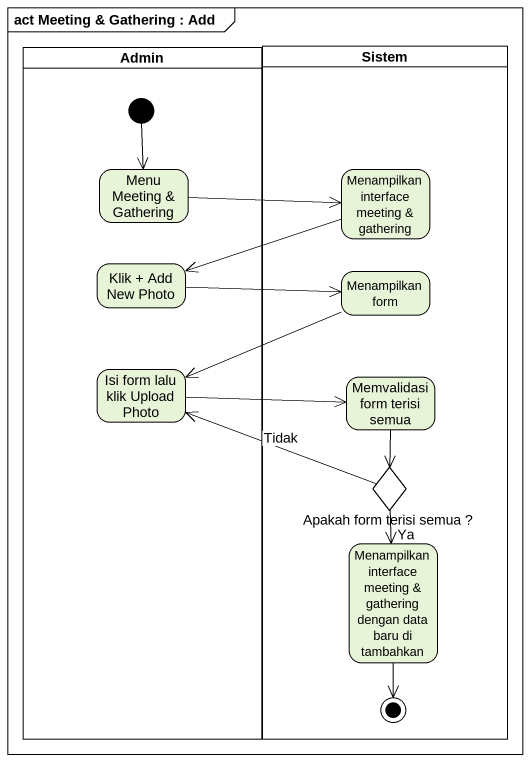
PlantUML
@startuml
mainframe act Meeting & Gathering : Add
hide empty description
state Admin <<partition>> {
  state "Menu Meeting & Gathering" as Menu_Meeting_Gathering
  state "Klik + Add New Photo" as Klik_Add_New_Photo
  state "Isi form lalu klik Upload Photo" as Isi_form_lalu_klik_Upload
  [*] --> Menu_Meeting_Gathering
}
state Sistem <<partition>> {
  state "Menampilkan interface meeting & gathering" as Menampilkan_interface
  state "Menampilkan form" as Menampilkan_form
  state "Memvalidasi form terisi semua" as Memvalidasi_form_terisi
  state "Apakah form terisi semua ?" as Apakah_form_terisi_semua <<choice>>
  state "Menampilkan interface meeting & gathering dengan data baru di tambahkan" as Menampilkan_interface_2
  Menampilkan_interface_2 --> [*]
}
Menu_Meeting_Gathering -right-> Menampilkan_interface
Menampilkan_interface -left-> Klik_Add_New_Photo
Klik_Add_New_Photo -right-> Menampilkan_form
Menampilkan_form -left-> Isi_form_lalu_klik_Upload
Isi_form_lalu_klik_Upload -right-> Memvalidasi_form_terisi
Memvalidasi_form_terisi --> Apakah_form_terisi_semua
Apakah_form_terisi_semua -left-> Isi_form_lalu_klik_Upload : Tidak
Apakah_form_terisi_semua --> Menampilkan_interface_2 : Ya
@enduml
